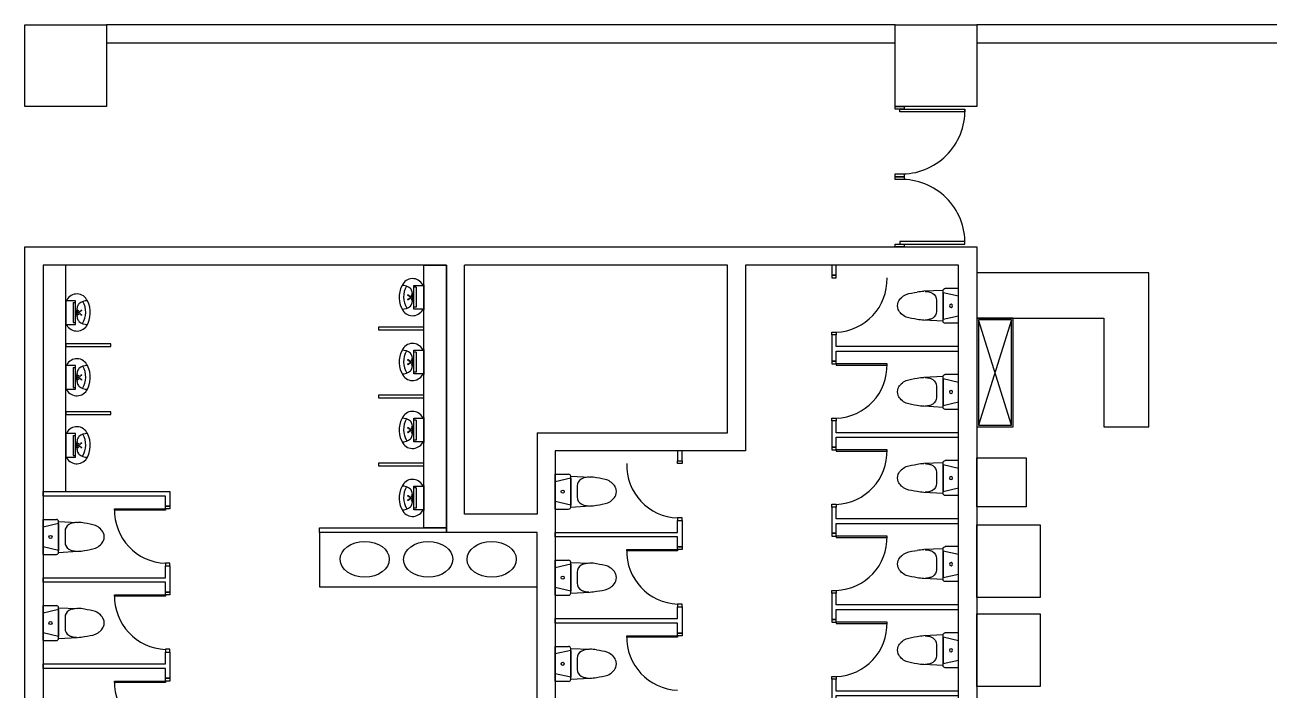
# Model space of a CAD drawing. Header units: centimetres. Extents: x -2363 to 10982, y -15317 to 6533.
# Drawn here: x 5175 to 6547, y -749 to -15 of the extents above; entities that cross this region are included whole.
import ezdxf

# ---------------------------------------------------------------- set-up
doc = ezdxf.new("R2010")
doc.units = ezdxf.units.CM
doc.header["$MEASUREMENT"] = 0
for name, color, linetype in [('00_Walls', 6, 'Continuous'), ('01_Doors', 4, 'Continuous'), ('01_Office_Furnitures', 7, 'Continuous'), ('01_Space_Partitions', 191, 'Continuous'), ('01_Toilets_Details', 8, 'Continuous')]:
    doc.layers.add(name, color=color, linetype=linetype)

msp = doc.modelspace()

# ---------------------------------------------------------------- linework, layer by layer
at = {"layer": '00_Walls'}
for p, q in [((5174.5, -815.4), (5174.5, -260.4)), ((5174.5, -260.4), (5949.5, -260.4)), ((5949.5, -260.4), (6224.5, -260.4)), ((6224.5, -260.4), (6224.5, -815.4)), ((5639.5, -280.4), (5194.5, -280.4)), ((5194.5, -280.4), (5194.5, -815.4)), ((5639.5, -575.4), (5639.5, -280.4)), ((5949.5, -280.4), (5659.5, -280.4)), ((5659.5, -555.4), (5659.5, -280.4)), ((5949.5, -465.4), (5949.5, -280.4)), ((6204.5, -280.4), (5969.5, -280.4)), ((5969.5, -280.4), (5969.5, -485.4)), ((6204.5, -815.4), (6204.5, -280.4)), ((5739.5, -465.4), (5949.5, -465.4)), ((5739.5, -465.4), (5739.5, -555.4)), ((5969.5, -485.4), (5759.5, -485.4)), ((5759.5, -485.4), (5759.5, -935.4)), ((5739.5, -555.4), (5659.5, -555.4)), ((5739.5, -575.4), (5639.5, -575.4)), ((5739.5, -815.4), (5739.5, -575.4))]:
    msp.add_line(p, q, dxfattribs=at)
for points in [[(5264.5, -105.4), (5174.5, -105.4), (5174.5, -15.4), (5264.5, -15.4)], [(5264.5, -15.4), (5264.5, -35.4), (6134.5, -35.4), (6134.5, -15.4)], [(6224.5, -105.4), (6134.5, -105.4), (6134.5, -15.4), (6224.5, -15.4)], [(6224.5, -15.4), (6224.5, -35.4), (7094.5, -35.4), (7094.5, -15.4)]]:
    msp.add_lwpolyline(points, close=True, dxfattribs=at)
at = {"layer": '01_Doors'}
for points in [[(6134.5, -105.4), (6144.5, -105.4), (6144.5, -108.4), (6134.5, -108.4), (6134.5, -105.4)], [(6139.5, -108.4), (6211.5, -108.4), (6211.5, -111.4), (6139.5, -111.4)], [(6134.5, -179.9), (6144.5, -179.9), (6144.5, -182.9), (6134.5, -182.9), (6134.5, -179.9)], [(6134.5, -182.9), (6144.5, -182.9), (6144.5, -185.9), (6134.5, -185.9), (6134.5, -182.9)], [(6134.5, -257.4), (6144.5, -257.4), (6144.5, -260.4), (6134.5, -260.4), (6134.5, -257.4)], [(6139.5, -257.4), (6211.5, -257.4), (6211.5, -254.4), (6139.5, -254.4)], [(6069.5, -354.4), (6069.5, -357.4), (6064.5, -357.4), (6064.5, -354.4), (6069.5, -354.4)], [(6069.5, -386.4), (6064.5, -386.4), (6064.5, -389.4), (6069.5, -389.4)], [(6069.5, -390.9), (6125.5, -390.9), (6125.5, -389.4), (6069.5, -389.4)], [(6069.5, -449.4), (6069.5, -452.4), (6064.5, -452.4), (6064.5, -449.4), (6069.5, -449.4)], [(6069.5, -481.4), (6064.5, -481.4), (6064.5, -484.4), (6069.5, -484.4)], [(6069.5, -485.9), (6125.5, -485.9), (6125.5, -484.4), (6069.5, -484.4)], [(5329.5, -546.4), (5334.5, -546.4), (5334.5, -549.4), (5329.5, -549.4)], [(6069.5, -544.4), (6069.5, -547.4), (6064.5, -547.4), (6064.5, -544.4), (6069.5, -544.4)], [(5329.5, -550.9), (5273.5, -550.9), (5273.5, -549.4), (5329.5, -549.4)], [(5894.5, -559.4), (5894.5, -562.4), (5899.5, -562.4), (5899.5, -559.4), (5894.5, -559.4)], [(6069.5, -576.4), (6064.5, -576.4), (6064.5, -579.4), (6069.5, -579.4)], [(6069.5, -580.9), (6125.5, -580.9), (6125.5, -579.4), (6069.5, -579.4)], [(5894.5, -595.9), (5838.5, -595.9), (5838.5, -594.4), (5894.5, -594.4)], [(5894.5, -591.4), (5899.5, -591.4), (5899.5, -594.4), (5894.5, -594.4)], [(5329.5, -609.4), (5329.5, -612.4), (5334.5, -612.4), (5334.5, -609.4), (5329.5, -609.4)], [(5329.5, -645.9), (5273.5, -645.9), (5273.5, -644.4), (5329.5, -644.4)], [(5329.5, -641.4), (5334.5, -641.4), (5334.5, -644.4), (5329.5, -644.4)], [(6069.5, -639.4), (6069.5, -642.4), (6064.5, -642.4), (6064.5, -639.4), (6069.5, -639.4)], [(5894.5, -654.4), (5894.5, -657.4), (5899.5, -657.4), (5899.5, -654.4), (5894.5, -654.4)], [(6069.5, -671.4), (6064.5, -671.4), (6064.5, -674.4), (6069.5, -674.4)], [(6069.5, -675.9), (6125.5, -675.9), (6125.5, -674.4), (6069.5, -674.4)], [(5894.5, -690.9), (5838.5, -690.9), (5838.5, -689.4), (5894.5, -689.4)], [(5894.5, -686.4), (5899.5, -686.4), (5899.5, -689.4), (5894.5, -689.4)], [(5329.5, -704.4), (5329.5, -707.4), (5334.5, -707.4), (5334.5, -704.4), (5329.5, -704.4)], [(5329.5, -740.9), (5273.5, -740.9), (5273.5, -739.4), (5329.5, -739.4)], [(5329.5, -736.4), (5334.5, -736.4), (5334.5, -739.4), (5329.5, -739.4)], [(6069.5, -734.4), (6069.5, -737.4), (6064.5, -737.4), (6064.5, -734.4), (6069.5, -734.4)]]:
    msp.add_lwpolyline(points, close=True, dxfattribs=at)
for centre, radius, start, end in [((6141.5, -109.9), 70, 268.3652, 1.2275), ((6141.5, -255.9), 70, 358.7725, 91.6348), ((6067.3, -296.2), 58.3, 272.19, 1.7598), ((6067.3, -391.2), 58.3, 272.19, 1.7598), ((6067.3, -486.2), 58.3, 272.19, 1.7598), ((5896.7, -501.2), 58.3, 178.2402, 267.81), ((5331.7, -551.2), 58.3, 178.2402, 267.81), ((6067.3, -581.2), 58.3, 272.19, 1.7598), ((5896.7, -596.2), 58.3, 178.2402, 267.81), ((5331.7, -646.2), 58.3, 178.2402, 267.81), ((6067.3, -676.2), 58.3, 272.19, 1.7598), ((5896.7, -691.2), 58.3, 178.2402, 267.81), ((5331.7, -741.2), 58.3, 178.2402, 267.81)]:
    msp.add_arc(centre, radius, start, end, dxfattribs=at)
at = {"layer": '01_Office_Furnitures'}
for points in [[(6224.5, -338.9), (6264.5, -338.9), (6364.5, -338.9), (6364.5, -458.9), (6414.5, -458.9), (6414.5, -338.9), (6414.5, -288.9), (6224.5, -288.9)], [(6224.5, -458.9), (6264.5, -458.9), (6264.5, -338.9), (6224.5, -338.9)], [(6226.3, -457.1), (6262.7, -457.1), (6262.7, -340.7), (6226.3, -340.7)], [(6279.1, -547.3), (6224.5, -547.3), (6224.5, -493.1), (6279.1, -493.1)], [(6294.5, -647.2), (6224.5, -647.2), (6224.5, -567.2), (6294.5, -567.2)], [(6294.5, -745.4), (6224.5, -745.4), (6224.5, -665.4), (6294.5, -665.4)]]:
    msp.add_lwpolyline(points, close=True, dxfattribs=at)
for points in [[(6262.7, -340.7), (6226.3, -457.1)], [(6262.7, -457.1), (6226.3, -340.7)]]:
    msp.add_lwpolyline(points, dxfattribs=at)
at = {"layer": '01_Space_Partitions'}
for points in [[(6064.5, -291.4), (6069.5, -291.4), (6069.5, -280.4), (6064.5, -280.4)], [(6069.5, -291.4), (6064.5, -291.4), (6064.5, -294.4), (6069.5, -294.4)], [(5614.5, -351.9), (5614.5, -348.9), (5564.5, -348.9), (5564.5, -351.9)], [(5269.5, -370.4), (5269.5, -367.4), (5219.5, -367.4), (5219.5, -370.4)], [(6069.5, -357.4), (6064.5, -357.4), (6064.5, -386.4), (6069.5, -386.4), (6069.5, -375.4), (6204.5, -375.4), (6204.5, -370.4), (6069.5, -370.4)], [(5614.5, -426.9), (5614.5, -423.9), (5564.5, -423.9), (5564.5, -426.9)], [(5269.5, -445.4), (5269.5, -442.4), (5219.5, -442.4), (5219.5, -445.4)], [(6069.5, -452.4), (6064.5, -452.4), (6064.5, -481.4), (6069.5, -481.4), (6069.5, -470.4), (6204.5, -470.4), (6204.5, -465.4), (6069.5, -465.4)], [(5894.5, -485.4), (5894.5, -496.4), (5899.5, -496.4), (5899.5, -485.4)], [(5614.5, -501.9), (5614.5, -498.9), (5564.5, -498.9), (5564.5, -501.9)], [(5894.5, -496.4), (5899.5, -496.4), (5899.5, -499.4), (5894.5, -499.4)], [(5329.5, -530.4), (5334.5, -530.4), (5334.5, -546.4), (5329.5, -546.4), (5329.5, -535.4), (5194.5, -535.4), (5194.5, -530.4), (5329.5, -530.4)], [(6069.5, -547.4), (6064.5, -547.4), (6064.5, -576.4), (6069.5, -576.4), (6069.5, -565.4), (6204.5, -565.4), (6204.5, -560.4), (6069.5, -560.4)], [(5894.5, -562.4), (5899.5, -562.4), (5899.5, -591.4), (5894.5, -591.4), (5894.5, -580.4), (5759.5, -580.4), (5759.5, -575.4), (5894.5, -575.4)], [(5639.5, -575.4), (5499.5, -575.4), (5499.5, -570.4), (5639.5, -570.4)], [(5329.5, -612.4), (5334.5, -612.4), (5334.5, -641.4), (5329.5, -641.4), (5329.5, -630.4), (5194.5, -630.4), (5194.5, -625.4), (5329.5, -625.4)], [(6069.5, -642.4), (6064.5, -642.4), (6064.5, -671.4), (6069.5, -671.4), (6069.5, -660.4), (6204.5, -660.4), (6204.5, -655.4), (6069.5, -655.4)], [(5894.5, -657.4), (5899.5, -657.4), (5899.5, -686.4), (5894.5, -686.4), (5894.5, -675.4), (5759.5, -675.4), (5759.5, -670.4), (5894.5, -670.4)], [(5329.5, -707.4), (5334.5, -707.4), (5334.5, -736.4), (5329.5, -736.4), (5329.5, -725.4), (5194.5, -725.4), (5194.5, -720.4), (5329.5, -720.4)], [(6069.5, -737.4), (6064.5, -737.4), (6064.5, -766.4), (6069.5, -766.4), (6069.5, -755.4), (6204.5, -755.4), (6204.5, -750.4), (6069.5, -750.4)]]:
    msp.add_lwpolyline(points, close=True, dxfattribs=at)
at = {"layer": '01_Toilets_Details', "linetype": 'ByBlock', "lineweight": 30}
for p, q in [((5603.5, -329), (5603.5, -303)), ((5603.5, -303), (5614.5, -303)), ((5606.1, -304.9), (5603.5, -304.9)), ((5606.1, -304.9), (5606.1, -327)), ((5614.5, -302.2), (5613.4, -302.2)), ((5614.5, -311), (5614.5, -321)), ((5614.5, -317), (5614.5, -314.9)), ((5219.5, -319.1), (5220.7, -319.1)), ((5230.5, -319.9), (5219.5, -319.9)), ((5219.5, -327.9), (5219.5, -337.9)), ((5227.9, -321.8), (5227.9, -343.9)), ((5227.9, -321.8), (5230.5, -321.8)), ((5230.5, -345.9), (5230.5, -319.9)), ((5606.1, -327), (5603.5, -327)), ((5614.5, -329), (5603.5, -329)), ((5219.5, -333.9), (5219.5, -331.8)), ((5614.5, -329.7), (5613.4, -329.7)), ((5219.5, -345.9), (5230.5, -345.9)), ((5219.5, -346.6), (5220.7, -346.6)), ((5227.9, -343.9), (5230.5, -343.9)), ((5603.5, -400.5), (5603.5, -374.5)), ((5603.5, -374.5), (5614.5, -374.5)), ((5606.1, -376.4), (5603.5, -376.4)), ((5606.1, -376.4), (5606.1, -398.5)), ((5614.5, -373.7), (5613.4, -373.7)), ((5614.5, -382.5), (5614.5, -392.5)), ((5219.5, -390.6), (5220.7, -390.6)), ((5230.5, -391.4), (5219.5, -391.4)), ((5227.9, -393.3), (5227.9, -415.4)), ((5227.9, -393.3), (5230.5, -393.3)), ((5230.5, -417.4), (5230.5, -391.4)), ((5614.5, -388.5), (5614.5, -386.4)), ((5219.5, -399.4), (5219.5, -409.4)), ((5219.5, -405.4), (5219.5, -403.3)), ((5606.1, -398.5), (5603.5, -398.5)), ((5614.5, -400.5), (5603.5, -400.5)), ((5614.5, -401.2), (5613.4, -401.2)), ((5219.5, -417.4), (5230.5, -417.4)), ((5219.5, -418.1), (5220.7, -418.1)), ((5227.9, -415.4), (5230.5, -415.4)), ((5603.5, -475.5), (5603.5, -449.5)), ((5603.5, -449.5), (5614.5, -449.5)), ((5606.1, -451.4), (5603.5, -451.4)), ((5606.1, -451.4), (5606.1, -473.5)), ((5614.5, -448.7), (5613.4, -448.7)), ((5219.5, -465.6), (5220.7, -465.6)), ((5230.5, -466.4), (5219.5, -466.4)), ((5230.5, -492.4), (5230.5, -466.4)), ((5614.5, -457.5), (5614.5, -467.5)), ((5614.5, -463.5), (5614.5, -461.4)), ((5219.5, -474.4), (5219.5, -484.4)), ((5219.5, -480.4), (5219.5, -478.3)), ((5227.9, -468.3), (5227.9, -490.4)), ((5227.9, -468.3), (5230.5, -468.3)), ((5606.1, -473.5), (5603.5, -473.5)), ((5614.5, -475.5), (5603.5, -475.5)), ((5614.5, -476.2), (5613.4, -476.2)), ((5219.5, -492.4), (5230.5, -492.4)), ((5219.5, -493.1), (5220.7, -493.1)), ((5227.9, -490.4), (5230.5, -490.4)), ((5603.5, -550.5), (5603.5, -524.5)), ((5603.5, -524.5), (5614.5, -524.5)), ((5606.1, -526.4), (5603.5, -526.4)), ((5606.1, -526.4), (5606.1, -548.5)), ((5614.5, -523.7), (5613.4, -523.7)), ((5614.5, -532.5), (5614.5, -542.5)), ((5606.1, -548.5), (5603.5, -548.5)), ((5614.5, -538.5), (5614.5, -536.4)), ((5614.5, -550.5), (5603.5, -550.5)), ((5614.5, -551.2), (5613.4, -551.2))]:
    msp.add_line(p, q, dxfattribs=at)
at = {"layer": '01_Toilets_Details'}
for p, q in [((5614.5, -302.2), (5614.5, -329.7)), ((6187.4, -308.5, 0), (6166.3, -309.4)), ((6187.4, -342.4, 0), (6187.4, -308.5, 0)), ((6187.4, -310.6, 0), (6204.5, -314.5, 0)), ((6187.4, -310.6, 0), (6187.4, -340.2, 0)), ((6204.5, -306.1, 0), (6189.7, -306.1, 0)), ((6204.5, -344.7, 0), (6204.5, -306.1, 0)), ((5219.5, -319.1), (5219.5, -346.6)), ((6180.2, -319.1), (6180.2, -331.5)), ((6187.4, -342.4, 0), (6166.3, -341.2)), ((6187.4, -340.2, 0), (6204.5, -336.3, 0)), ((6204.5, -344.7, 0), (6189.7, -344.7, 0)), ((5614.5, -373.7), (5614.5, -401.2)), ((5219.5, -390.6), (5219.5, -418.1)), ((6187.4, -403.5, 0), (6166.3, -404.4)), ((6187.4, -437.4, 0), (6187.4, -403.5, 0)), ((6187.4, -405.6, 0), (6204.5, -409.5, 0)), ((6187.4, -405.6, 0), (6187.4, -435.2, 0)), ((6204.5, -401.1, 0), (6189.7, -401.1, 0)), ((6204.5, -439.7, 0), (6204.5, -401.1, 0)), ((6180.2, -414.1), (6180.2, -426.5)), ((6187.4, -437.4, 0), (6166.3, -436.2)), ((6187.4, -435.2, 0), (6204.5, -431.3, 0)), ((5614.5, -448.7), (5614.5, -476.2)), ((6204.5, -439.7, 0), (6189.7, -439.7, 0)), ((5219.5, -465.6), (5219.5, -493.1)), ((6187.4, -498.5, 0), (6166.3, -499.4)), ((6187.4, -532.4, 0), (6187.4, -498.5, 0)), ((6187.4, -500.6, 0), (6204.5, -504.5, 0)), ((6187.4, -500.6, 0), (6187.4, -530.2, 0)), ((6204.5, -496.1, 0), (6189.7, -496.1, 0)), ((6204.5, -534.7, 0), (6204.5, -496.1, 0)), ((5759.5, -511.1, 0), (5774.3, -511.1, 0)), ((5759.5, -549.7, 0), (5759.5, -511.1, 0)), ((5776.7, -515.6, 0), (5759.5, -519.5, 0)), ((5776.7, -513.5, 0), (5797.7, -514.4)), ((5776.7, -547.4, 0), (5776.7, -513.5, 0)), ((5776.7, -515.6, 0), (5776.7, -545.2, 0)), ((6180.2, -509.1), (6180.2, -521.5)), ((5614.5, -523.7), (5614.5, -551.2)), ((5783.9, -524.1), (5783.9, -536.5)), ((6187.4, -532.4, 0), (6166.3, -531.2)), ((6187.4, -530.2, 0), (6204.5, -526.3, 0)), ((6204.5, -534.7, 0), (6189.7, -534.7, 0)), ((5776.7, -545.2, 0), (5759.5, -541.3, 0)), ((5776.7, -547.4, 0), (5797.7, -546.2)), ((5194.5, -561.1, 0), (5209.3, -561.1, 0)), ((5194.5, -599.7, 0), (5194.5, -561.1, 0)), ((5759.5, -549.7, 0), (5774.3, -549.7, 0)), ((5211.7, -565.6, 0), (5194.5, -569.5, 0)), ((5211.7, -563.5, 0), (5232.7, -564.4)), ((5211.7, -597.4, 0), (5211.7, -563.5, 0)), ((5211.7, -565.6, 0), (5211.7, -595.2, 0)), ((5218.9, -574.1), (5218.9, -586.5)), ((5211.7, -595.2, 0), (5194.5, -591.3, 0)), ((5194.5, -599.7, 0), (5209.3, -599.7, 0)), ((5211.7, -597.4, 0), (5232.7, -596.2)), ((6187.4, -593.5, 0), (6166.3, -594.4)), ((6187.4, -627.4, 0), (6187.4, -593.5, 0)), ((6187.4, -595.6, 0), (6204.5, -599.5, 0)), ((6187.4, -595.6, 0), (6187.4, -625.2, 0)), ((6204.5, -591.1, 0), (6189.7, -591.1, 0)), ((6204.5, -629.7, 0), (6204.5, -591.1, 0)), ((5759.5, -606.1, 0), (5774.3, -606.1, 0)), ((5759.5, -644.7, 0), (5759.5, -606.1, 0)), ((5776.7, -610.6, 0), (5759.5, -614.5, 0)), ((5776.7, -608.5, 0), (5797.7, -609.4)), ((5776.7, -642.4, 0), (5776.7, -608.5, 0)), ((5776.7, -610.6, 0), (5776.7, -640.2, 0)), ((6180.2, -604.1), (6180.2, -616.5)), ((5783.9, -619.1), (5783.9, -631.5)), ((6187.4, -627.4, 0), (6166.3, -626.2)), ((6187.4, -625.2, 0), (6204.5, -621.3, 0)), ((6204.5, -629.7, 0), (6189.7, -629.7, 0)), ((5776.7, -640.2, 0), (5759.5, -636.3, 0)), ((5759.5, -644.7, 0), (5774.3, -644.7, 0)), ((5776.7, -642.4, 0), (5797.7, -641.2)), ((5194.5, -656.1, 0), (5209.3, -656.1, 0)), ((5194.5, -694.7, 0), (5194.5, -656.1, 0)), ((5211.7, -658.5, 0), (5232.7, -659.4)), ((5211.7, -692.4, 0), (5211.7, -658.5, 0)), ((5211.7, -660.6, 0), (5194.5, -664.5, 0)), ((5211.7, -660.6, 0), (5211.7, -690.2, 0)), ((5218.9, -669.1), (5218.9, -681.5)), ((6204.5, -686.1, 0), (6189.7, -686.1, 0)), ((6204.5, -724.7, 0), (6204.5, -686.1, 0)), ((5211.7, -690.2, 0), (5194.5, -686.3, 0)), ((5194.5, -694.7, 0), (5209.3, -694.7, 0)), ((5211.7, -692.4, 0), (5232.7, -691.2)), ((6187.4, -688.5, 0), (6166.3, -689.4)), ((6180.2, -699.1), (6180.2, -711.5)), ((6187.4, -722.4, 0), (6187.4, -688.5, 0)), ((6187.4, -690.6, 0), (6204.5, -694.5, 0)), ((6187.4, -690.6, 0), (6187.4, -720.2, 0)), ((5759.5, -701.1, 0), (5774.3, -701.1, 0)), ((5759.5, -739.7, 0), (5759.5, -701.1, 0)), ((5776.7, -705.6, 0), (5759.5, -709.5, 0)), ((5776.7, -703.5, 0), (5797.7, -704.4)), ((5776.7, -737.4, 0), (5776.7, -703.5, 0)), ((5776.7, -705.6, 0), (5776.7, -735.2, 0)), ((5783.9, -714.1), (5783.9, -726.5)), ((6187.4, -722.4, 0), (6166.3, -721.2)), ((6187.4, -720.2, 0), (6204.5, -716.3, 0)), ((6204.5, -724.7, 0), (6189.7, -724.7, 0)), ((5776.7, -735.2, 0), (5759.5, -731.3, 0)), ((5759.5, -739.7, 0), (5774.3, -739.7, 0)), ((5776.7, -737.4, 0), (5797.7, -736.2))]:
    msp.add_line(p, q, dxfattribs=at)
for points in [[(5194.5, -280.4), (5194.5, -530.4), (5219.5, -530.4), (5219.5, -280.4)], [(5639.5, -570.4), (5614.5, -570.4), (5614.5, -280.4), (5639.5, -280.4)], [(5739.5, -575.4), (5499.5, -575.4), (5499.5, -635.4), (5739.5, -635.4)]]:
    msp.add_lwpolyline(points, close=True, dxfattribs=at)
at = {"layer": '01_Toilets_Details', "linetype": 'ByBlock', "lineweight": 30}
for centre, radius in [((5597.2, -313.6), 0.45), ((5598.7, -314.7), 0.45), ((5600.5, -316), 0.75), ((5601.2, -313.9), 0.45), ((5597.2, -318.4), 0.45), ((5598.7, -317.3), 0.45), ((5601.2, -318.1), 0.45), ((5232.8, -330.8), 0.45), ((5232.8, -335), 0.45), ((5233.5, -332.9), 0.75), ((5235.3, -331.6), 0.45), ((5235.3, -334.2), 0.45), ((5236.8, -330.5), 0.45), ((5236.8, -335.3), 0.45), ((5597.2, -385.1), 0.45), ((5597.2, -389.9), 0.45), ((5598.7, -386.2), 0.45), ((5598.7, -388.8), 0.45), ((5600.5, -387.5), 0.75), ((5601.2, -385.4), 0.45), ((5601.2, -389.6), 0.45), ((5232.8, -402.3), 0.45), ((5232.8, -406.5), 0.45), ((5233.5, -404.4), 0.75), ((5235.3, -403.1), 0.45), ((5235.3, -405.7), 0.45), ((5236.8, -402), 0.45), ((5236.8, -406.8), 0.45), ((5597.2, -460.1), 0.45), ((5597.2, -464.9), 0.45), ((5598.7, -461.2), 0.45), ((5598.7, -463.8), 0.45), ((5600.5, -462.5), 0.75), ((5601.2, -460.4), 0.45), ((5601.2, -464.6), 0.45), ((5232.8, -477.3), 0.45), ((5233.5, -479.4), 0.75), ((5235.3, -478.1), 0.45), ((5235.3, -480.7), 0.45), ((5236.8, -477), 0.45), ((5232.8, -481.5), 0.45), ((5236.8, -481.8), 0.45), ((5597.2, -535.1), 0.45), ((5601.2, -535.4), 0.45), ((5597.2, -539.9), 0.45), ((5598.7, -536.2), 0.45), ((5598.7, -538.8), 0.45), ((5600.5, -537.5), 0.75), ((5601.2, -539.6), 0.45)]:
    msp.add_circle(centre, radius, dxfattribs=at)
for centre, radius, start, end in [((5602.1, -308), 12.6, 27.1697, 156.5886), ((5231.9, -324.9), 12.6, 23.4114, 152.8303), ((5591, -316.5), 13.6, 49.0318, 92.0272), ((5596.9, -309.7), 4.56, 22.5348, 48.22), ((5579.3, -316), 23.2, 0, 20.2558), ((5601.8, -312.1), 0.45, 42.2263, 337.4504), ((5254.7, -332.9), 23.2, 159.7442, 180), ((5232.2, -329), 0.45, 202.5496, 137.7737), ((5237.2, -326.6), 4.56, 131.78, 157.4652), ((5243, -333.4), 13.6, 87.9728, 130.9682), ((5591, -315.4), 13.6, 267.9717, 310.9693), ((5602.1, -323.5), 12.8, 205.0497, 331.192), ((5596.9, -322.2), 4.56, 311.78, 337.4652), ((5579.3, -316), 23.2, 339.7442, 0), ((5601.8, -319.9), 0.45, 22.5496, 317.7737), ((5254.7, -332.9), 23.2, 180, 200.2558), ((5232.2, -336.8), 0.45, 222.2263, 157.4504), ((5237.2, -339.1), 4.56, 202.5348, 228.22), ((5243, -332.3), 13.6, 229.0307, 272.0283), ((5231.9, -340.4), 12.8, 208.808, 334.9503), ((5602.1, -379.5), 12.6, 27.1697, 156.5886), ((5231.9, -396.4), 12.6, 23.4114, 152.8303), ((5591, -388), 13.6, 49.0318, 92.0272), ((5596.9, -381.2), 4.56, 22.5348, 48.22), ((5579.3, -387.5), 23.2, 0, 20.2558), ((5601.8, -383.6), 0.45, 42.2263, 337.4504), ((5254.7, -404.4), 23.2, 159.7442, 180), ((5237.2, -398.1), 4.56, 131.78, 157.4652), ((5243, -404.9), 13.6, 87.9728, 130.9682), ((5591, -386.9), 13.6, 267.9717, 310.9693), ((5596.9, -393.7), 4.56, 311.78, 337.4652), ((5579.3, -387.5), 23.2, 339.7442, 0), ((5601.8, -391.4), 0.45, 22.5496, 317.7737), ((5254.7, -404.4), 23.2, 180, 200.2558), ((5232.2, -400.5), 0.45, 202.5496, 137.7737), ((5232.2, -408.3), 0.45, 222.2263, 157.4504), ((5602.1, -395), 12.8, 205.0497, 331.192), ((5231.9, -411.9), 12.8, 208.808, 334.9503), ((5237.2, -410.6), 4.56, 202.5348, 228.22), ((5243, -403.8), 13.6, 229.0307, 272.0283), ((5602.1, -454.5), 12.6, 27.1697, 156.5886), ((5591, -463), 13.6, 49.0318, 92.0272), ((5596.9, -456.2), 4.56, 22.5348, 48.22), ((5231.9, -471.4), 12.6, 23.4114, 152.8303), ((5243, -479.9), 13.6, 87.9728, 130.9682), ((5579.3, -462.5), 23.2, 0, 20.2558), ((5579.3, -462.5), 23.2, 339.7442, 0), ((5601.8, -458.6), 0.45, 42.2263, 337.4504), ((5601.8, -466.4), 0.45, 22.5496, 317.7737), ((5254.7, -479.4), 23.2, 159.7442, 180), ((5254.7, -479.4), 23.2, 180, 200.2558), ((5232.2, -475.5), 0.45, 202.5496, 137.7737), ((5237.2, -473.1), 4.56, 131.78, 157.4652), ((5591, -461.9), 13.6, 267.9717, 310.9693), ((5602.1, -470), 12.8, 205.0497, 331.192), ((5596.9, -468.7), 4.56, 311.78, 337.4652), ((5231.9, -486.9), 12.8, 208.808, 334.9503), ((5232.2, -483.3), 0.45, 222.2263, 157.4504), ((5237.2, -485.6), 4.56, 202.5348, 228.22), ((5243, -478.8), 13.6, 229.0307, 272.0283), ((5602.1, -529.5), 12.6, 27.1697, 156.5886), ((5591, -538), 13.6, 49.0318, 92.0272), ((5596.9, -531.2), 4.56, 22.5348, 48.22), ((5579.3, -537.5), 23.2, 0, 20.2558), ((5601.8, -533.6), 0.45, 42.2263, 337.4504), ((5591, -536.9), 13.6, 267.9717, 310.9693), ((5596.9, -543.7), 4.56, 311.78, 337.4652), ((5579.3, -537.5), 23.2, 339.7442, 0), ((5601.8, -541.4), 0.45, 22.5496, 317.7737), ((5602.1, -545), 12.8, 205.0497, 331.192)]:
    msp.add_arc(centre, radius, start, end, dxfattribs=at)
at = {"layer": '01_Toilets_Details'}
for centre, radius, start, end in [((5615.2, -316), 27.9, 152.2704, 212.2704), ((5616.1, -315.6), 23.8, 149.9682, 211.5009), ((5217.9, -332.5), 23.8, 328.4991, 30.0318), ((5218.8, -332.9), 27.9, 327.7296, 27.7296), ((5615.2, -387.5), 27.9, 152.2704, 212.2704), ((5616.1, -387.1), 23.8, 149.9682, 211.5009), ((5217.9, -404), 23.8, 328.4991, 30.0318), ((5218.8, -404.4), 27.9, 327.7296, 27.7296), ((5615.2, -462.5), 27.9, 152.2704, 212.2704), ((5616.1, -462.1), 23.8, 149.9682, 211.5009), ((5218.8, -479.4), 27.9, 327.7296, 27.7296), ((5217.9, -479), 23.8, 328.4991, 30.0318), ((5615.2, -537.5), 27.9, 152.2704, 212.2704), ((5616.1, -537.1), 23.8, 149.9682, 211.5009)]:
    msp.add_arc(centre, radius, start, end, dxfattribs=at)
at = {"layer": '01_Toilets_Details', "extrusion": (0, 0, -1)}
for centre, major_axis, ratio, start_param, end_param in [((6156.3, -332.8), (-1.3, 22.2), 1, -0.682256, -0.395606), ((6159.6, -344.3), (-53.4, -11.2), 0.618512, 1.454632, 1.686961), ((6166.3, -343.1), (23.9, -23.9), 1, 3.703514, 3.926991), ((6167.4, -328.3), (-13.3, -13.3), 1, 2.365047, 2.651698), ((6168.8, -323.8), (9.96, -9.96), 1, 4.222494, 4.456648), ((6171.6, -319.1), (-6.06, -6.06), 1, 2.885852, 3.926991), ((6189.7, -308.5, 0), (1.66, 1.66), 1, 3.926991, 5.497787), ((6147.7, -325.3), (0, 10.6), 1, 4.326286, 5.103477), ((6150.8, -326.8), (1, 14), 1, -1.2357, -0.811293), ((6150.8, -323.8), (1.4, 14), 1, 3.787651, 4.212059), ((6196.2, -325.4, 0), (0.15, 1.71), 1, 4.62356226370167, 10.90674757088126), ((6156.3, -317.8), (-4, 21.9), 1, 3.777071, 4.063721), ((6159.6, -306.3), (53.4, -11.2), 0.618512, 1.454632, 1.686961), ((6166.3, -307.4), (23.9, -23.9), 1, 0.785398, 1.008875), ((6167.4, -322.3), (13.3, -13.3), 1, 0.489895, 0.776545), ((6168.8, -326.8), (9.96, -9.96), 1, 0.255741, 0.489895), ((6171.6, -331.5), (6.06, -6.06), 1, 5.497787, 6.538926), ((6189.7, -342.4, 0), (-1.66, 1.66), 1, 3.926991, 5.497787), ((6150.8, -421.8), (1, 14), 1, -1.2357, -0.811293), ((6156.3, -427.8), (-1.3, 22.2), 1, -0.682256, -0.395606), ((6159.6, -439.3), (-53.4, -11.2), 0.618512, 1.454632, 1.686961), ((6166.3, -438.1), (23.9, -23.9), 1, 3.703514, 3.926991), ((6167.4, -423.3), (-13.3, -13.3), 1, 2.365047, 2.651698), ((6168.8, -418.8), (9.96, -9.96), 1, 4.222494, 4.456648), ((6171.6, -414.1), (-6.06, -6.06), 1, 2.885852, 3.926991), ((6189.7, -403.5, 0), (1.66, 1.66), 1, 3.926991, 5.497787), ((6147.7, -420.3), (0, 10.6), 1, 4.326286, 5.103477), ((6150.8, -418.8), (1.4, 14), 1, 3.787651, 4.212059), ((6196.2, -420.4, 0), (0.15, 1.71), 1, 4.62356226370167, 10.90674757088126), ((6156.3, -412.8), (-4, 21.9), 1, 3.777071, 4.063721), ((6159.6, -401.3), (53.4, -11.2), 0.618512, 1.454632, 1.686961), ((6166.3, -402.4), (23.9, -23.9), 1, 0.785398, 1.008875), ((6167.4, -417.3), (13.3, -13.3), 1, 0.489895, 0.776545), ((6168.8, -421.8), (9.96, -9.96), 1, 0.255741, 0.489895), ((6171.6, -426.5), (6.06, -6.06), 1, 5.497787, 6.538926), ((6189.7, -437.4, 0), (-1.66, 1.66), 1, 3.926991, 5.497787), ((6150.8, -516.8), (1, 14), 1, -1.2357, -0.811293), ((6156.3, -522.8), (-1.3, 22.2), 1, -0.682256, -0.395606), ((6159.6, -534.3), (-53.4, -11.2), 0.618512, 1.454632, 1.686961), ((6166.3, -533.1), (23.9, -23.9), 1, 3.703514, 3.926991), ((6167.4, -518.3), (-13.3, -13.3), 1, 2.365047, 2.651698), ((6168.8, -513.8), (9.96, -9.96), 1, 4.222494, 4.456648), ((6171.6, -509.1), (-6.06, -6.06), 1, 2.885852, 3.926991), ((6189.7, -498.5, 0), (1.66, 1.66), 1, 3.926991, 5.497787), ((6147.7, -515.3), (0, 10.6), 1, 4.326286, 5.103477), ((6150.8, -513.8), (1.4, 14), 1, 3.787651, 4.212059), ((6171.6, -521.5), (6.06, -6.06), 1, 5.497787, 6.538926), ((6196.2, -515.4, 0), (0.15, 1.71), 1, 4.62356226370167, 10.90674757088126), ((6156.3, -507.8), (-4, 21.9), 1, 3.777071, 4.063721), ((6159.6, -496.3), (53.4, -11.2), 0.618512, 1.454632, 1.686961), ((6166.3, -497.4), (23.9, -23.9), 1, 0.785398, 1.008875), ((6167.4, -512.3), (13.3, -13.3), 1, 0.489895, 0.776545), ((6168.8, -516.8), (9.96, -9.96), 1, 0.255741, 0.489895), ((6189.7, -532.4, 0), (-1.66, 1.66), 1, 3.926991, 5.497787), ((6150.8, -611.8), (1, 14), 1, -1.2357, -0.811293), ((6156.3, -617.8), (-1.3, 22.2), 1, -0.682256, -0.395606), ((6159.6, -629.3), (-53.4, -11.2), 0.618512, 1.454632, 1.686961), ((6166.3, -628.1), (23.9, -23.9), 1, 3.703514, 3.926991), ((6167.4, -613.3), (-13.3, -13.3), 1, 2.365047, 2.651698), ((6168.8, -608.8), (9.96, -9.96), 1, 4.222494, 4.456648), ((6171.6, -604.1), (-6.06, -6.06), 1, 2.885852, 3.926991), ((6189.7, -593.5, 0), (1.66, 1.66), 1, 3.926991, 5.497787), ((6147.7, -610.3), (0, 10.6), 1, 4.326286, 5.103477), ((6150.8, -608.8), (1.4, 14), 1, 3.787651, 4.212059), ((6171.6, -616.5), (6.06, -6.06), 1, 5.497787, 6.538926), ((6196.2, -610.4, 0), (0.15, 1.71), 1, 4.62356226370167, 10.90674757088126), ((6156.3, -602.8), (-4, 21.9), 1, 3.777071, 4.063721), ((6159.6, -591.3), (53.4, -11.2), 0.618512, 1.454632, 1.686961), ((6166.3, -592.4), (23.9, -23.9), 1, 0.785398, 1.008875), ((6167.4, -607.3), (13.3, -13.3), 1, 0.489895, 0.776545), ((6168.8, -611.8), (9.96, -9.96), 1, 0.255741, 0.489895), ((6189.7, -627.4, 0), (-1.66, 1.66), 1, 3.926991, 5.497787), ((6189.7, -688.5, 0), (1.66, 1.66), 1, 3.926991, 5.497787), ((6150.8, -706.8), (1, 14), 1, -1.2357, -0.811293), ((6156.3, -712.8), (-1.3, 22.2), 1, -0.682256, -0.395606), ((6159.6, -724.3), (-53.4, -11.2), 0.618512, 1.454632, 1.686961), ((6166.3, -723.1), (23.9, -23.9), 1, 3.703514, 3.926991), ((6167.4, -708.3), (-13.3, -13.3), 1, 2.365047, 2.651698), ((6168.8, -703.8), (9.96, -9.96), 1, 4.222494, 4.456648), ((6171.6, -699.1), (-6.06, -6.06), 1, 2.885852, 3.926991), ((6147.7, -705.3), (0, 10.6), 1, 4.326286, 5.103477), ((6150.8, -703.8), (1.4, 14), 1, 3.787651, 4.212059), ((6171.6, -711.5), (6.06, -6.06), 1, 5.497787, 6.538926), ((6196.2, -705.4, 0), (0.15, 1.71), 1, 4.62356226370167, 10.90674757088126), ((6156.3, -697.8), (-4, 21.9), 1, 3.777071, 4.063721), ((6159.6, -686.3), (53.4, -11.2), 0.618512, 1.454632, 1.686961), ((6166.3, -687.4), (23.9, -23.9), 1, 0.785398, 1.008875), ((6167.4, -702.3), (13.3, -13.3), 1, 0.489895, 0.776545), ((6168.8, -706.8), (9.96, -9.96), 1, 0.255741, 0.489895), ((6189.7, -722.4, 0), (-1.66, 1.66), 1, 3.926991, 5.497787)]:
    msp.add_ellipse(centre, major_axis=major_axis, ratio=ratio, start_param=start_param, end_param=end_param, dxfattribs=at)
at = {"layer": '01_Toilets_Details'}
for centre, major_axis, ratio, start_param, end_param in [((5774.3, -513.5, 0), (-1.66, 1.66), 1, 3.926991, 5.497787), ((5792.4, -524.1), (6.06, -6.06), 1, 2.885852, 3.926991), ((5795.2, -528.8), (-9.96, -9.96), 1, 4.222494, 4.456648), ((5796.6, -533.3), (13.3, -13.3), 1, 2.365047, 2.651698), ((5797.7, -548.1), (-23.9, -23.9), 1, 3.703514, 3.926991), ((5804.5, -549.3), (53.4, -11.2), 0.618512, 1.454632, 1.686961), ((5807.8, -537.8), (1.3, 22.2), 1, -0.682256, -0.395606), ((5813.3, -531.8), (-1, 14), 1, -1.2357, -0.811293), ((5767.8, -530.4, 0), (-0.15, 1.71), 1, 4.62356226370167, 10.90674757088126), ((5813.3, -528.8), (-1.4, 14), 1, 3.787651, 4.212059), ((5816.4, -530.3), (0, 10.6), 1, 4.326286, 5.103477), ((5774.3, -547.4, 0), (1.66, 1.66), 1, 3.926991, 5.497787), ((5792.4, -536.5), (-6.06, -6.06), 1, 5.497787, 6.538926), ((5795.2, -531.8), (-9.96, -9.96), 1, 0.255741, 0.489895), ((5796.6, -527.3), (-13.3, -13.3), 1, 0.489895, 0.776545), ((5797.7, -512.4), (-23.9, -23.9), 1, 0.785398, 1.008875), ((5804.5, -511.3), (-53.4, -11.2), 0.618512, 1.454632, 1.686961), ((5807.8, -522.8), (4, 21.9), 1, 3.777071, 4.063721), ((5209.3, -563.5, 0), (-1.66, 1.66), 1, 3.926991, 5.497787), ((5227.4, -574.1), (6.06, -6.06), 1, 2.885852, 3.926991), ((5230.2, -578.8), (-9.96, -9.96), 1, 4.222494, 4.456648), ((5231.6, -583.3), (13.3, -13.3), 1, 2.365047, 2.651698), ((5232.7, -598.1), (-23.9, -23.9), 1, 3.703514, 3.926991), ((5239.5, -599.3), (53.4, -11.2), 0.618512, 1.454632, 1.686961), ((5242.8, -587.8), (1.3, 22.2), 1, -0.682256, -0.395606), ((5248.3, -581.8), (-1, 14), 1, -1.2357, -0.811293), ((5251.4, -580.3), (0, 10.6), 1, 4.326286, 5.103477), ((5202.8, -580.4, 0), (-0.15, 1.71), 1, 4.62356226370167, 10.90674757088126), ((5227.4, -586.5), (-6.06, -6.06), 1, 5.497787, 6.538926), ((5242.8, -572.8), (4, 21.9), 1, 3.777071, 4.063721), ((5248.3, -578.8), (-1.4, 14), 1, 3.787651, 4.212059), ((5209.3, -597.4, 0), (1.66, 1.66), 1, 3.926991, 5.497787), ((5230.2, -581.8), (-9.96, -9.96), 1, 0.255741, 0.489895), ((5231.6, -577.3), (-13.3, -13.3), 1, 0.489895, 0.776545), ((5232.7, -562.4), (-23.9, -23.9), 1, 0.785398, 1.008875), ((5239.5, -561.3), (-53.4, -11.2), 0.618512, 1.454632, 1.686961), ((5774.3, -608.5, 0), (-1.66, 1.66), 1, 3.926991, 5.497787), ((5792.4, -619.1), (6.06, -6.06), 1, 2.885852, 3.926991), ((5795.2, -623.8), (-9.96, -9.96), 1, 4.222494, 4.456648), ((5796.6, -628.3), (13.3, -13.3), 1, 2.365047, 2.651698), ((5797.7, -643.1), (-23.9, -23.9), 1, 3.703514, 3.926991), ((5804.5, -644.3), (53.4, -11.2), 0.618512, 1.454632, 1.686961), ((5807.8, -632.8), (1.3, 22.2), 1, -0.682256, -0.395606), ((5813.3, -626.8), (-1, 14), 1, -1.2357, -0.811293), ((5767.8, -625.4, 0), (-0.15, 1.71), 1, 4.62356226370167, 10.90674757088126), ((5813.3, -623.8), (-1.4, 14), 1, 3.787651, 4.212059), ((5816.4, -625.3), (0, 10.6), 1, 4.326286, 5.103477), ((5774.3, -642.4, 0), (1.66, 1.66), 1, 3.926991, 5.497787), ((5792.4, -631.5), (-6.06, -6.06), 1, 5.497787, 6.538926), ((5795.2, -626.8), (-9.96, -9.96), 1, 0.255741, 0.489895), ((5796.6, -622.3), (-13.3, -13.3), 1, 0.489895, 0.776545), ((5797.7, -607.4), (-23.9, -23.9), 1, 0.785398, 1.008875), ((5804.5, -606.3), (-53.4, -11.2), 0.618512, 1.454632, 1.686961), ((5807.8, -617.8), (4, 21.9), 1, 3.777071, 4.063721), ((5209.3, -658.5, 0), (-1.66, 1.66), 1, 3.926991, 5.497787), ((5227.4, -669.1), (6.06, -6.06), 1, 2.885852, 3.926991), ((5230.2, -673.8), (-9.96, -9.96), 1, 4.222494, 4.456648), ((5231.6, -678.3), (13.3, -13.3), 1, 2.365047, 2.651698), ((5232.7, -693.1), (-23.9, -23.9), 1, 3.703514, 3.926991), ((5239.5, -694.3), (53.4, -11.2), 0.618512, 1.454632, 1.686961), ((5242.8, -682.8), (1.3, 22.2), 1, -0.682256, -0.395606), ((5248.3, -676.8), (-1, 14), 1, -1.2357, -0.811293), ((5251.4, -675.3), (0, 10.6), 1, 4.326286, 5.103477), ((5202.8, -675.4, 0), (-0.15, 1.71), 1, 4.62356226370167, 10.90674757088126), ((5227.4, -681.5), (-6.06, -6.06), 1, 5.497787, 6.538926), ((5242.8, -667.8), (4, 21.9), 1, 3.777071, 4.063721), ((5248.3, -673.8), (-1.4, 14), 1, 3.787651, 4.212059), ((5209.3, -692.4, 0), (1.66, 1.66), 1, 3.926991, 5.497787), ((5230.2, -676.8), (-9.96, -9.96), 1, 0.255741, 0.489895), ((5231.6, -672.3), (-13.3, -13.3), 1, 0.489895, 0.776545), ((5232.7, -657.4), (-23.9, -23.9), 1, 0.785398, 1.008875), ((5239.5, -656.3), (-53.4, -11.2), 0.618512, 1.454632, 1.686961), ((5774.3, -703.5, 0), (-1.66, 1.66), 1, 3.926991, 5.497787), ((5792.4, -714.1), (6.06, -6.06), 1, 2.885852, 3.926991), ((5795.2, -718.8), (-9.96, -9.96), 1, 4.222494, 4.456648), ((5796.6, -723.3), (13.3, -13.3), 1, 2.365047, 2.651698), ((5797.7, -738.1), (-23.9, -23.9), 1, 3.703514, 3.926991), ((5804.5, -739.3), (53.4, -11.2), 0.618512, 1.454632, 1.686961), ((5807.8, -727.8), (1.3, 22.2), 1, -0.682256, -0.395606), ((5813.3, -721.8), (-1, 14), 1, -1.2357, -0.811293), ((5767.8, -720.4, 0), (-0.15, 1.71), 1, 4.62356226370167, 10.90674757088126), ((5792.4, -726.5), (-6.06, -6.06), 1, 5.497787, 6.538926), ((5813.3, -718.8), (-1.4, 14), 1, 3.787651, 4.212059), ((5816.4, -720.3), (0, 10.6), 1, 4.326286, 5.103477), ((5774.3, -737.4, 0), (1.66, 1.66), 1, 3.926991, 5.497787), ((5795.2, -721.8), (-9.96, -9.96), 1, 0.255741, 0.489895), ((5796.6, -717.3), (-13.3, -13.3), 1, 0.489895, 0.776545), ((5797.7, -702.4), (-23.9, -23.9), 1, 0.785398, 1.008875), ((5804.5, -701.3), (-53.4, -11.2), 0.618512, 1.454632, 1.686961), ((5807.8, -712.8), (4, 21.9), 1, 3.777071, 4.063721)]:
    msp.add_ellipse(centre, major_axis=major_axis, ratio=ratio, start_param=start_param, end_param=end_param, dxfattribs=at)
for centre in [(5549.4, -605.1), (5619.4, -605.1), (5689.4, -605.1)]:
    msp.add_ellipse(centre, major_axis=(27.1, 0.2), ratio=0.727464, dxfattribs=at)

doc.saveas('drawing.dxf')
